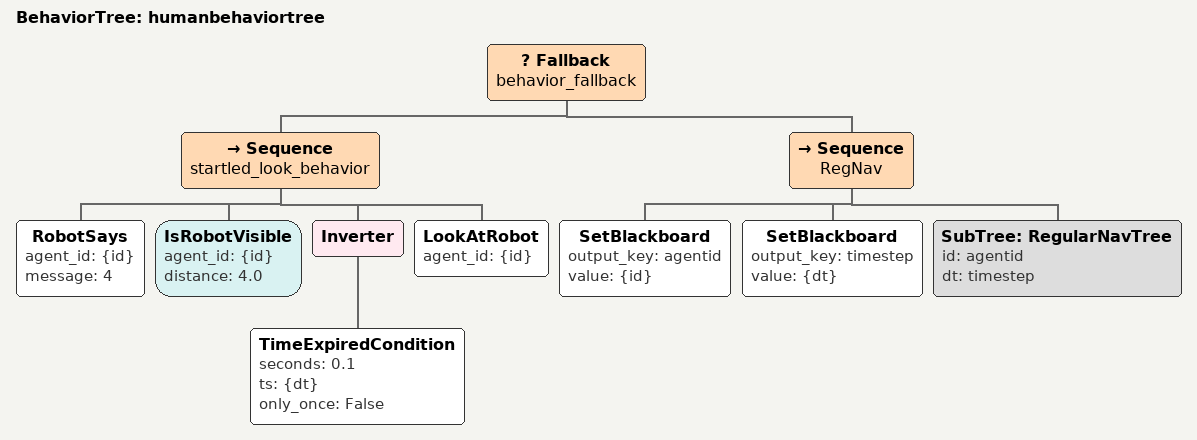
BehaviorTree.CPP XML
<root main_tree_to_execute='humanbehaviortree'>
    <include path='BTRegularNav.xml'/>
    <BehaviorTree ID='humanbehaviortree'>
        <Fallback name='behavior_fallback'>
            <Sequence name='startled_look_behavior'>
                <RobotSays agent_id="{id}" message="4"/>
                <IsRobotVisible agent_id="{id}" distance="4.0"/>
                <Inverter>
                    <TimeExpiredCondition seconds="0.1" ts="{dt}" only_once="False"/>
                </Inverter>
                <LookAtRobot agent_id="{id}"/>
            </Sequence>
            <Sequence name='RegNav'>
                <SetBlackboard output_key='agentid' value='{id}' />
                <SetBlackboard output_key='timestep' value='{dt}' />
                <SubTree ID='RegularNavTree' id='agentid' dt='timestep'/>
            </Sequence>
        </Fallback>
    </BehaviorTree>
</root>
